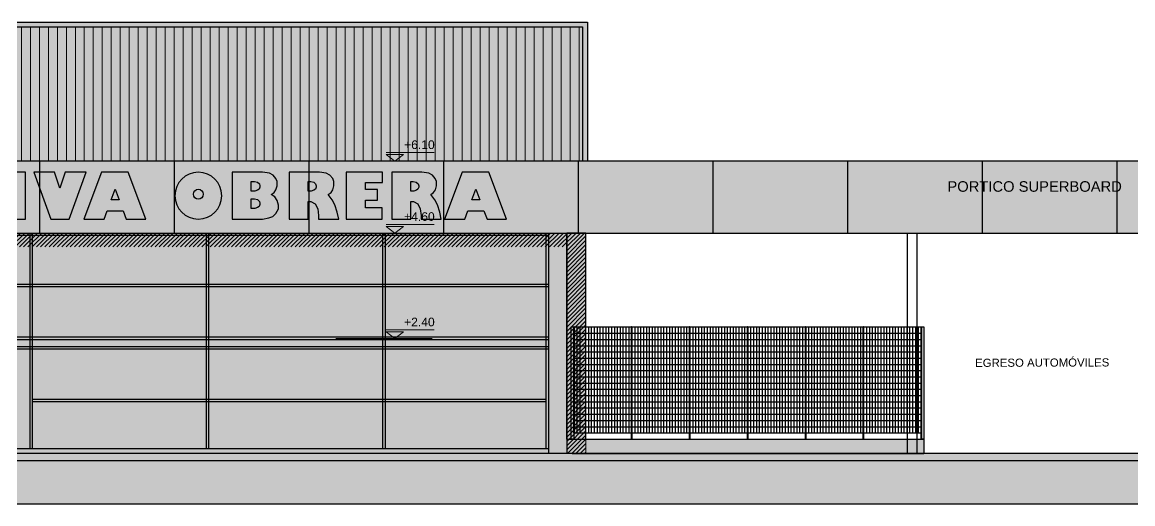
# Model space of a CAD drawing. Header units: inches. Extents: x -309 to 190, y -1585 to -1350.
# Drawn here: x 124.94 to 148.09, y -1441.36 to -1431.31 of the extents above; entities that cross this region are included whole.
import ezdxf

# ---------------------------------------------------------------- set-up
doc = ezdxf.new("R2010")
doc.units = ezdxf.units.IN
doc.header["$MEASUREMENT"] = 0
doc.linetypes.add('HIDDEN', pattern=[0.375, 0.25, -0.125])
doc.layers.get('0').update_dxf_attribs({"color": 9, "linetype": 'CONTINUOUS'})
for name, color, linetype in [('01', 9, 'CONTINUOUS'), ('02', 9, 'CONTINUOUS'), ('03', 9, 'CONTINUOUS'), ('10-TEXTO', 9, 'CONTINUOUS'), ('CARP', 9, 'CONTINUOUS'), ('color gris', 9, 'CONTINUOUS'), ('condensador', 9, 'HIDDEN'), ('esca', 9, 'CONTINUOUS'), ('FMR', 9, 'CONTINUOUS'), ('logo coope 01', 9, 'CONTINUOUS'), ('referencias', 9, 'CONTINUOUS'), ('sombras', 9, 'CONTINUOUS'), ('TEXTOS', 9, 'CONTINUOUS')]:
    doc.layers.add(name, color=color, linetype=linetype)
doc.layers.add('color +', color=9, linetype='CONTINUOUS', lineweight=18)
doc.layers.add('cotas', color=9, linetype='CONTINUOUS', lineweight=15)
doc.styles.add('COTAS', font='arial.ttf')
doc.styles.add('ROMANS', font='arial.ttf')
doc.styles.get("Standard").update_dxf_attribs({"font": 'arial.ttf'})

# ---------------------------------------------------------------- blocks, each defined once
blk = doc.blocks.new('Z$W@#17553')
at = {"layer": 'logo coope 01'}
for points in [[(-0.6867, 1.2194, 0.723628), (-0.3397, 1.1052, -0.612695), (-0.5638, 1.2194, -0.612695), (-0.3397, 1.3336, 0.723628)], [(-0.5431, 1.2194, 1), (-0.3021, 1.2194, 1)], [(0.1389, 1.358), (0.0753, 1.3851), (0.0385, 1.3923), (-0.0052, 1.3943, 1.004148), (-0.0037, 1.0444), (0.0207, 1.0456), (0.0565, 1.0497), (0.0962, 1.0579), (0.1438, 1.073), (0.0784, 1.2042), (0.0588, 1.1991), (0.0277, 1.194), (0.0041, 1.1933), (-0.0163, 1.1991), (-0.0249, 1.2103), (-0.0285, 1.2274), (-0.0285, 1.2411), (-0.0224, 1.2536), (-0.0087, 1.2607), (0.0079, 1.2632), (0.027, 1.2632), (0.0486, 1.2602), (0.0786, 1.25)], [(0.5441, 1.2194, 1), (0.1943, 1.2194, 1)], [(0.961, 1.2194, 1), (0.6112, 1.2194, 1)], [(4.2698, 1.2194, 1), (4.6196, 1.2194, 1)], [(0.3324, 1.2305, -1), (0.406, 1.2305, -1)], [(0.7493, 1.2305, -1), (0.8229, 1.2305, -1)], [(4.4815, 1.2305, -1), (4.4079, 1.2305, -1)]]:
    blk.add_lwpolyline(points, format="xyb", close=True, dxfattribs=at)
for points in [[(1.3312, 1.3755), (1.2734, 1.3943), (1.0477, 1.3943), (1.0477, 1.0444), (1.1907, 1.0444), (1.1907, 1.1757), (1.2108, 1.1757), (1.2411, 1.169), (1.28, 1.1682), (1.3147, 1.1775), (1.3384, 1.1974), (1.3618, 1.2171), (1.3754, 1.2394), (1.3799, 1.2676), (1.3788, 1.2919), (1.3727, 1.3173), (1.3589, 1.3453)], [(1.6964, 1.3943), (1.4255, 1.3943), (1.4255, 1.0444), (1.6938, 1.0444), (1.6938, 1.1316), (1.5685, 1.1316), (1.5685, 1.1877), (1.6592, 1.1877), (1.6592, 1.2665), (1.5685, 1.2665), (1.5685, 1.3206), (1.6964, 1.3206)], [(2.1131, 1.3257), (2.1038, 1.3485), (2.0835, 1.3712), (2.0562, 1.3868), (2.0045, 1.3943), (1.9214, 1.3943), (1.7788, 1.3943), (1.7788, 1.0444), (1.9218, 1.0444), (1.9218, 1.1757), (1.9419, 1.1757), (1.9731, 1.1597), (1.9921, 1.1212), (1.9988, 1.0721), (1.9988, 1.0444), (2.1481, 1.0444), (2.1367, 1.0955), (2.1195, 1.1501), (2.1005, 1.1882), (2.0702, 1.2278), (2.0914, 1.2425), (2.1051, 1.2638), (2.1131, 1.2939)], [(1.9761, 1.3067), (1.98, 1.2924), (1.98, 1.2823), (1.9749, 1.2688), (1.9632, 1.2597), (1.9428, 1.2538), (1.9218, 1.2538), (1.9218, 1.3259), (1.9396, 1.3259), (1.9622, 1.3207)], [(2.5065, 1.3943), (2.3081, 1.3943), (2.177, 1.0444), (2.3274, 1.0444), (2.3504, 1.1076), (2.4693, 1.1076), (2.4927, 1.0444), (2.6371, 1.0444)], [(2.9552, 1.3943), (2.6545, 1.3943), (2.6545, 1.2476), (2.7367, 1.2476), (2.7367, 1.0444), (2.887, 1.0444), (2.887, 1.2476), (2.9552, 1.2476)], [(3.1581, 1.3943), (3.0112, 1.3943), (3.0112, 1.0444), (3.1581, 1.0444)], [(3.6101, 1.3943), (3.4531, 1.3943), (3.4134, 1.2756), (3.3721, 1.3943), (3.2201, 1.3943), (3.3445, 1.0444), (3.4813, 1.0444)], [(3.922, 1.3943), (3.7236, 1.3943), (3.5926, 1.0444), (3.7429, 1.0444), (3.766, 1.1076), (3.8848, 1.1076), (3.9082, 1.0444), (4.0526, 1.0444)], [(5.022, 1.3485), (5.0017, 1.3712), (4.9743, 1.3868), (4.9227, 1.3943), (4.8396, 1.3943), (4.6966, 1.3943), (4.6966, 1.0444), (4.924, 1.0444), (4.9699, 1.0538), (5.0003, 1.0635), (5.0228, 1.086), (5.0428, 1.1218), (5.0428, 1.1479), (5.0331, 1.1831), (5.0155, 1.2117), (4.9884, 1.2278), (5.0096, 1.2425), (5.0233, 1.2638), (5.0313, 1.2939), (5.0313, 1.3257)], [(4.863, 1.3259), (4.8856, 1.3207), (4.8995, 1.3067), (4.9034, 1.2924), (4.9034, 1.2823), (4.8983, 1.2688), (4.8866, 1.2597), (4.8662, 1.2538), (4.8396, 1.2538), (4.8396, 1.3259)], [(5.4553, 1.3257), (5.446, 1.3485), (5.4257, 1.3712), (5.3984, 1.3868), (5.3468, 1.3943), (5.2637, 1.3943), (5.121, 1.3943), (5.121, 1.0444), (5.2641, 1.0444), (5.2641, 1.1757), (5.2842, 1.1757), (5.3153, 1.1597), (5.3344, 1.1212), (5.341, 1.0721), (5.341, 1.0444), (5.4904, 1.0444), (5.4789, 1.0955), (5.4618, 1.1501), (5.4427, 1.1882), (5.4124, 1.2278), (5.4337, 1.2425), (5.4473, 1.2638), (5.4553, 1.2939)], [(5.3223, 1.2924), (5.3223, 1.2823), (5.3172, 1.2688), (5.3055, 1.2597), (5.2851, 1.2538), (5.2641, 1.2538), (5.2641, 1.3259), (5.2819, 1.3259), (5.3044, 1.3207), (5.3184, 1.3067)], [(5.8179, 1.3943), (5.547, 1.3943), (5.547, 1.0444), (5.8154, 1.0444), (5.8154, 1.1296), (5.6901, 1.1296), (5.6901, 1.1857), (5.7807, 1.1857), (5.7807, 1.2645), (5.6901, 1.2645), (5.6901, 1.3187), (5.8179, 1.3187)], [(6.2102, 1.3485), (6.1899, 1.3712), (6.1626, 1.3868), (6.111, 1.3943), (6.0279, 1.3943), (5.8853, 1.3943), (5.8853, 1.0444), (6.0283, 1.0444), (6.0283, 1.1757), (6.0484, 1.1757), (6.0795, 1.1597), (6.0986, 1.1212), (6.1052, 1.0721), (6.1052, 1.0444), (6.2546, 1.0444), (6.2431, 1.0955), (6.226, 1.1501), (6.2069, 1.1882), (6.1766, 1.2278), (6.1979, 1.2425), (6.2115, 1.2638), (6.2195, 1.2939), (6.2195, 1.3257)], [(6.0461, 1.3259), (6.0686, 1.3207), (6.0826, 1.3067), (6.0865, 1.2924), (6.0865, 1.2823), (6.0814, 1.2688), (6.0697, 1.2597), (6.0493, 1.2538), (6.0283, 1.2538), (6.0283, 1.3259)], [(6.6094, 1.3943), (6.411, 1.3943), (6.2799, 1.0444), (6.4303, 1.0444), (6.4534, 1.1076), (6.5722, 1.1076), (6.5956, 1.0444), (6.74, 1.0444)], [(1.2085, 1.3183), (1.2311, 1.3131), (1.2451, 1.2991), (1.2489, 1.2848), (1.2489, 1.2693), (1.2438, 1.2558), (1.2321, 1.2466), (1.2117, 1.2408), (1.1907, 1.2408), (1.1907, 1.3183)], [(2.4396, 1.1878), (2.3798, 1.1878), (2.4095, 1.269)], [(3.8251, 1.269), (3.8551, 1.1878), (3.7953, 1.1878)], [(6.5124, 1.269), (6.5425, 1.1878), (6.4827, 1.1878)], [(4.863, 1.1962), (4.8856, 1.191), (4.8995, 1.177), (4.9034, 1.1627), (4.9034, 1.1526), (4.8983, 1.1391), (4.8866, 1.13), (4.8662, 1.1241), (4.8396, 1.1241), (4.8396, 1.1962)]]:
    blk.add_lwpolyline(points, close=True, dxfattribs=at)

msp = doc.modelspace()

# ---------------------------------------------------------------- hatches: boundary and pattern name
at = {"layer": 'color +'}
h = msp.add_hatch(dxfattribs=at)
h.set_pattern_fill('LINE', color=256, scale=1.5, angle=450)
h.set_pattern_definition([(90, (1575.23935, -1092.44388), (-0.1875, 4e-16), [])])
h.paths.add_polyline_path([(136.624, -1431.407), (108.714, -1431.407), (108.714, -1434.207), (136.624, -1434.207)])
at = {"layer": 'color gris', "linetype": 'Continuous'}
h = msp.add_hatch(color=256, dxfattribs=at)
h.dxf.hatch_style = 1
h.paths.add_polyline_path([(136.294, -1440.007), (136.294, -1440.307), (143.739, -1440.307), (143.739, -1440.007)])
at = {"layer": 'color gris'}
msp.add_hatch(color=256, dxfattribs=at).paths.add_polyline_path([(170.804, -1440.307), (166.564, -1440.307), (164.604, -1440.307), (148.554, -1440.307), (70.824, -1440.307), (70.824, -1441.357), (170.804, -1441.357)])
at = {"layer": 'esca'}
h = msp.add_hatch(color=256, dxfattribs=at)
h.dxf.hatch_style = 1
h.paths.add_polyline_path([(136.724, -1431.307), (108.614, -1431.307), (108.614, -1434.207), (136.724, -1434.207)])
h = msp.add_hatch(color=256, dxfattribs=at)
h.dxf.hatch_style = 1
h.paths.add_polyline_path([(134.4, -1434.788), (134.485, -1435.015), (134.317, -1435.015)], flags=16)
h.paths.add_polyline_path([(134.672, -1434.437), (134.117, -1434.437), (133.75, -1435.416), (134.171, -1435.416), (134.235, -1435.239), (134.568, -1435.239), (134.633, -1435.416), (135.037, -1435.416)])
h.paths.add_polyline_path([(133.096, -1434.629), (133.159, -1434.643), (133.198, -1434.682), (133.209, -1434.722), (133.209, -1434.75), (133.195, -1434.788), (133.162, -1434.814), (133.105, -1434.83), (133.046, -1434.83), (133.046, -1434.629)], flags=16)
h.paths.add_polyline_path([(133.555, -1434.565), (133.498, -1434.502), (133.422, -1434.458), (133.277, -1434.437), (133.045, -1434.437), (132.646, -1434.437), (132.646, -1435.416), (133.046, -1435.416), (133.046, -1435.049), (133.102, -1435.049), (133.189, -1435.093), (133.243, -1435.201), (133.261, -1435.338), (133.261, -1435.416), (133.679, -1435.416), (133.647, -1435.273), (133.599, -1435.12), (133.546, -1435.014), (133.461, -1434.903), (133.52, -1434.862), (133.559, -1434.802), (133.581, -1434.718), (133.581, -1434.629)])
h.paths.add_polyline_path([(132.458, -1434.437), (131.7, -1434.437), (131.7, -1435.416), (132.451, -1435.416), (132.451, -1435.178), (132.1, -1435.178), (132.1, -1435.021), (132.354, -1435.021), (132.354, -1434.8), (132.1, -1434.8), (132.1, -1434.649), (132.458, -1434.649)])
h.paths.add_polyline_path([(131.071, -1434.722), (131.071, -1434.75), (131.057, -1434.788), (131.024, -1434.814), (130.967, -1434.83), (130.908, -1434.83), (130.908, -1434.629), (130.958, -1434.629), (131.021, -1434.643), (131.06, -1434.682)], flags=16)
h.paths.add_polyline_path([(131.443, -1434.629), (131.417, -1434.565), (131.36, -1434.502), (131.284, -1434.458), (131.14, -1434.437), (130.907, -1434.437), (130.508, -1434.437), (130.508, -1435.416), (130.908, -1435.416), (130.908, -1435.049), (130.964, -1435.049), (131.052, -1435.093), (131.105, -1435.201), (131.123, -1435.338), (131.123, -1435.416), (131.541, -1435.416), (131.509, -1435.273), (131.461, -1435.12), (131.408, -1435.014), (131.323, -1434.903), (131.383, -1434.862), (131.421, -1434.802), (131.443, -1434.718)])
h.paths.add_polyline_path([(129.786, -1434.991), (129.849, -1435.006), (129.888, -1435.045), (129.899, -1435.085), (129.899, -1435.113), (129.885, -1435.151), (129.852, -1435.177), (129.795, -1435.193), (129.721, -1435.193), (129.721, -1434.991)], flags=16)
h.paths.add_polyline_path([(129.786, -1434.629), (129.849, -1434.643), (129.888, -1434.682), (129.899, -1434.722), (129.899, -1434.75), (129.885, -1434.788), (129.852, -1434.814), (129.795, -1434.83), (129.721, -1434.83), (129.721, -1434.629)], flags=16)
h.paths.add_polyline_path([(130.231, -1434.565), (130.174, -1434.502), (130.098, -1434.458), (129.953, -1434.437), (129.721, -1434.437), (129.321, -1434.437), (129.321, -1435.416), (129.957, -1435.416), (130.085, -1435.39), (130.17, -1435.363), (130.233, -1435.3), (130.289, -1435.199), (130.289, -1435.126), (130.262, -1435.028), (130.213, -1434.948), (130.137, -1434.903), (130.196, -1434.862), (130.235, -1434.802), (130.257, -1434.718), (130.257, -1434.629)])
h.paths.add_polyline_path([(126.883, -1434.788), (126.967, -1435.015), (126.8, -1435.015)], flags=16)
h.paths.add_polyline_path([(127.154, -1434.437), (126.599, -1434.437), (126.232, -1435.416), (126.653, -1435.416), (126.717, -1435.239), (127.05, -1435.239), (127.115, -1435.416), (127.519, -1435.416)])
h.paths.add_polyline_path([(126.281, -1434.437), (125.842, -1434.437), (125.731, -1434.769), (125.616, -1434.437), (125.19, -1434.437), (125.538, -1435.416), (125.921, -1435.416)])
h.paths.add_polyline_path([(125.017, -1434.437), (124.606, -1434.437), (124.606, -1435.416), (125.017, -1435.416)])
h.paths.add_polyline_path([(124.449, -1434.437), (123.608, -1434.437), (123.608, -1434.847), (123.838, -1434.847), (123.838, -1435.416), (124.259, -1435.416), (124.259, -1434.847), (124.449, -1434.847)])
h.paths.add_polyline_path([(123.007, -1435.015), (122.84, -1435.015), (122.923, -1434.788)], flags=16)
h.paths.add_polyline_path([(123.194, -1434.437), (122.639, -1434.437), (122.273, -1435.416), (122.693, -1435.416), (122.758, -1435.239), (123.09, -1435.239), (123.156, -1435.416), (123.559, -1435.416)])
h.paths.add_polyline_path([(121.711, -1434.682), (121.721, -1434.722), (121.721, -1434.75), (121.707, -1434.788), (121.674, -1434.814), (121.617, -1434.83), (121.559, -1434.83), (121.559, -1434.629), (121.608, -1434.629), (121.672, -1434.643)], flags=16)
h.paths.add_polyline_path([(122.094, -1434.629), (122.068, -1434.565), (122.011, -1434.502), (121.934, -1434.458), (121.79, -1434.437), (121.557, -1434.437), (121.158, -1434.437), (121.158, -1435.416), (121.559, -1435.416), (121.559, -1435.049), (121.615, -1435.049), (121.702, -1435.093), (121.755, -1435.201), (121.774, -1435.338), (121.774, -1435.416), (122.192, -1435.416), (122.16, -1435.273), (122.112, -1435.12), (122.058, -1435.014), (121.974, -1434.903), (122.033, -1434.862), (122.071, -1434.802), (122.094, -1434.718)])
h.paths.add_polyline_path([(120.928, -1434.437), (120.17, -1434.437), (120.17, -1435.416), (120.921, -1435.416), (120.921, -1435.172), (120.57, -1435.172), (120.57, -1435.015), (120.824, -1435.015), (120.824, -1434.795), (120.57, -1434.795), (120.57, -1434.643), (120.928, -1434.643)])
h.paths.add_polyline_path([(119.563, -1434.65), (119.626, -1434.664), (119.665, -1434.703), (119.676, -1434.744), (119.676, -1434.787), (119.662, -1434.825), (119.629, -1434.85), (119.572, -1434.867), (119.513, -1434.867), (119.513, -1434.65)], flags=16)
h.paths.add_polyline_path([(119.906, -1434.49), (119.745, -1434.437), (119.113, -1434.437), (119.113, -1435.416), (119.513, -1435.416), (119.513, -1435.049), (119.57, -1435.049), (119.654, -1435.068), (119.763, -1435.07), (119.86, -1435.044), (119.926, -1434.988), (119.992, -1434.933), (120.03, -1434.87), (120.043, -1434.792), (120.04, -1434.724), (120.022, -1434.653), (119.984, -1434.574)])
edge = h.paths.add_edge_path(flags=16)
edge.add_arc((118.381, -1434.895), 0.103, 0, 180, ccw=False)
edge.add_arc((118.381, -1434.895), 0.103, -180, 0, ccw=False)
edge = h.paths.add_edge_path()
edge.add_arc((118.381, -1434.927), 0.489, 0, 180)
edge.add_arc((118.381, -1434.927), 0.489, 180, 360)
edge = h.paths.add_edge_path(flags=16)
edge.add_arc((117.215, -1434.895), 0.103, 0, 180, ccw=False)
edge.add_arc((117.215, -1434.895), 0.103, -180, 0, ccw=False)
edge = h.paths.add_edge_path()
edge.add_arc((117.215, -1434.927), 0.489, 0, 180)
edge.add_arc((117.215, -1434.927), 0.489, 180, 360)
edge = h.paths.add_edge_path(flags=16)
edge.add_arc((128.616, -1434.895), 0.103, -180, 0, ccw=False)
edge.add_arc((128.616, -1434.895), 0.103, 0, 180, ccw=False)
edge = h.paths.add_edge_path()
edge.add_arc((128.616, -1434.927), 0.489, 180, 360)
edge.add_arc((128.616, -1434.927), 0.489, 0, 180)
edge = h.paths.add_edge_path()
edge.add_line((116.571, -1434.539), (116.393, -1434.463))
edge.add_line((116.393, -1434.463), (116.29, -1434.443))
edge.add_line((116.29, -1434.443), (116.168, -1434.437))
edge.add_arc((116.168, -1434.927), 0.489, 90, 270.4743)
edge.add_line((116.172, -1435.416), (116.241, -1435.413))
edge.add_line((116.241, -1435.413), (116.341, -1435.401))
edge.add_line((116.341, -1435.401), (116.452, -1435.378))
edge.add_line((116.452, -1435.378), (116.585, -1435.336))
edge.add_line((116.585, -1435.336), (116.402, -1434.969))
edge.add_line((116.402, -1434.969), (116.347, -1434.983))
edge.add_line((116.347, -1434.983), (116.26, -1434.997))
edge.add_line((116.26, -1434.997), (116.194, -1435))
edge.add_line((116.194, -1435), (116.137, -1434.983))
edge.add_line((116.137, -1434.983), (116.113, -1434.952))
edge.add_line((116.113, -1434.952), (116.103, -1434.904))
edge.add_line((116.103, -1434.904), (116.103, -1434.866))
edge.add_line((116.103, -1434.866), (116.12, -1434.831))
edge.add_line((116.12, -1434.831), (116.158, -1434.811))
edge.add_line((116.158, -1434.811), (116.205, -1434.804))
edge.add_line((116.205, -1434.804), (116.258, -1434.804))
edge.add_line((116.258, -1434.804), (116.319, -1434.812))
edge.add_line((116.319, -1434.812), (116.402, -1434.841))
edge.add_line((116.402, -1434.841), (116.571, -1434.539))
h = msp.add_hatch(color=256, dxfattribs=at)
h.dxf.hatch_style = 1
h.set_gradient(color1=(91, 91, 91), color2=(214, 214, 214), tint=1)
h.paths.add_polyline_path([(136.294, -1440.307), (114.079, -1440.307), (114.079, -1435.707), (136.294, -1435.707)])
h = msp.add_hatch(color=256, dxfattribs=at)
h.dxf.hatch_style = 1
h.paths.add_polyline_path([(136.294, -1440.007), (136.694, -1440.007), (136.694, -1435.707), (136.294, -1435.707)])
at = {"layer": 'referencias', "linetype": 'Continuous', "lineweight": 5}
h = msp.add_hatch(color=256, dxfattribs=at)
h.dxf.hatch_style = 1
h.paths.add_polyline_path([(166.564, -1434.207), (108.184, -1434.207), (108.184, -1440.307), (114.079, -1440.307), (114.079, -1435.707), (164.593, -1435.707), (164.593, -1440.307), (166.564, -1440.307)])
at = {"layer": 'sombras'}
h = msp.add_hatch(dxfattribs=at)
h.set_pattern_fill('LINE', color=256, scale=0.5, angle=45)
h.set_pattern_definition([(45, (89.483313, 15.46919), (-0.0441941738, 0.0441941738), [])])
h.paths.add_polyline_path([(136.694, -1435.707), (114.129, -1435.707), (114.079, -1435.707), (114.079, -1440.307), (114.379, -1440.307), (114.379, -1435.997), (136.294, -1435.997), (136.294, -1440.307), (136.694, -1440.307)])

# ---------------------------------------------------------------- linework, layer by layer
at = {"linetype": 'Continuous'}
for p, q in [((136.294, -1440.007), (136.294, -1435.707)), ((136.294, -1437.667), (136.294, -1439.877)), ((136.44, -1439.877), (136.44, -1437.667)), ((136.447, -1437.667), (137.654, -1437.667)), ((136.447, -1437.667), (136.447, -1439.877)), ((136.447, -1439.877), (136.447, -1437.667)), ((136.507, -1437.667), (136.507, -1439.877)), ((136.567, -1437.667), (136.567, -1439.877)), ((136.747, -1437.667), (136.747, -1439.877)), ((136.807, -1437.667), (136.807, -1439.877)), ((136.867, -1437.667), (136.867, -1439.877)), ((136.927, -1437.667), (136.927, -1439.877)), ((136.987, -1437.667), (136.987, -1439.877)), ((137.047, -1437.667), (137.047, -1439.877)), ((137.107, -1437.667), (137.107, -1439.877)), ((137.167, -1437.667), (137.167, -1439.877)), ((137.227, -1437.667), (137.227, -1439.877)), ((137.287, -1437.667), (137.287, -1439.877)), ((137.347, -1437.667), (137.347, -1439.877)), ((137.407, -1437.667), (137.407, -1439.877)), ((137.467, -1437.667), (137.467, -1439.877)), ((137.527, -1437.667), (137.527, -1439.877)), ((137.587, -1437.667), (137.587, -1439.877)), ((137.647, -1437.667), (137.647, -1439.877)), ((137.647, -1437.667), (137.647, -1439.877)), ((137.647, -1439.877), (137.647, -1437.667)), ((137.654, -1437.667), (137.654, -1439.877)), ((137.654, -1437.667), (138.861, -1437.667)), ((137.654, -1437.667), (137.654, -1439.877)), ((137.654, -1439.877), (137.654, -1437.667)), ((137.714, -1437.667), (137.714, -1439.877)), ((137.774, -1437.667), (137.774, -1439.877)), ((137.834, -1437.667), (137.834, -1439.877)), ((137.894, -1437.667), (137.894, -1439.877)), ((137.954, -1437.667), (137.954, -1439.877)), ((138.014, -1437.667), (138.014, -1439.877)), ((138.074, -1437.667), (138.074, -1439.877)), ((138.134, -1437.667), (138.134, -1439.877)), ((138.194, -1437.667), (138.194, -1439.877)), ((138.254, -1437.667), (138.254, -1439.877)), ((138.314, -1437.667), (138.314, -1439.877)), ((138.374, -1437.667), (138.374, -1439.877)), ((138.434, -1437.667), (138.434, -1439.877)), ((138.494, -1437.667), (138.494, -1439.877)), ((138.554, -1437.667), (138.554, -1439.877)), ((138.614, -1437.667), (138.614, -1439.877)), ((138.674, -1437.667), (138.674, -1439.877)), ((138.734, -1437.667), (138.734, -1439.877)), ((138.794, -1437.667), (138.794, -1439.877)), ((138.854, -1437.667), (138.854, -1439.877)), ((138.854, -1437.667), (138.854, -1439.877)), ((138.854, -1439.877), (138.854, -1437.667)), ((138.861, -1437.667), (138.861, -1439.877)), ((138.861, -1437.667), (140.068, -1437.667)), ((138.861, -1437.667), (138.861, -1439.877)), ((138.861, -1439.877), (138.861, -1437.667)), ((138.921, -1437.667), (138.921, -1439.877)), ((138.981, -1437.667), (138.981, -1439.877)), ((139.041, -1437.667), (139.041, -1439.877)), ((139.101, -1437.667), (139.101, -1439.877)), ((139.161, -1437.667), (139.161, -1439.877)), ((139.221, -1437.667), (139.221, -1439.877)), ((139.281, -1437.667), (139.281, -1439.877)), ((139.341, -1437.667), (139.341, -1439.877)), ((139.401, -1437.667), (139.401, -1439.877)), ((139.461, -1437.667), (139.461, -1439.877)), ((139.521, -1437.667), (139.521, -1439.877)), ((139.581, -1437.667), (139.581, -1439.877)), ((139.641, -1437.667), (139.641, -1439.877)), ((139.701, -1437.667), (139.701, -1439.877)), ((139.761, -1437.667), (139.761, -1439.877)), ((139.821, -1437.667), (139.821, -1439.877)), ((139.881, -1437.667), (139.881, -1439.877)), ((139.941, -1437.667), (139.941, -1439.877)), ((140.001, -1437.667), (140.001, -1439.877)), ((140.061, -1437.667), (140.061, -1439.877)), ((140.061, -1437.667), (140.061, -1439.877)), ((140.061, -1439.877), (140.061, -1437.667)), ((140.068, -1437.667), (140.068, -1439.877)), ((140.068, -1437.667), (141.275, -1437.667)), ((140.068, -1437.667), (140.068, -1439.877)), ((140.068, -1439.877), (140.068, -1437.667)), ((140.128, -1437.667), (140.128, -1439.877)), ((140.188, -1437.667), (140.188, -1439.877)), ((140.248, -1437.667), (140.248, -1439.877)), ((140.308, -1437.667), (140.308, -1439.877)), ((140.368, -1437.667), (140.368, -1439.877)), ((140.428, -1437.667), (140.428, -1439.877)), ((140.488, -1437.667), (140.488, -1439.877)), ((140.548, -1437.667), (140.548, -1439.877)), ((140.608, -1437.667), (140.608, -1439.877)), ((140.668, -1437.667), (140.668, -1439.877)), ((140.728, -1437.667), (140.728, -1439.877)), ((140.788, -1437.667), (140.788, -1439.877)), ((140.848, -1437.667), (140.848, -1439.877)), ((140.908, -1437.667), (140.908, -1439.877)), ((140.968, -1437.667), (140.968, -1439.877)), ((141.028, -1437.667), (141.028, -1439.877)), ((141.088, -1437.667), (141.088, -1439.877)), ((141.148, -1437.667), (141.148, -1439.877)), ((141.208, -1437.667), (141.208, -1439.877)), ((141.268, -1437.667), (141.268, -1439.877)), ((141.268, -1437.667), (141.268, -1439.877)), ((141.268, -1439.877), (141.268, -1437.667)), ((141.275, -1437.667), (141.275, -1439.877)), ((141.275, -1437.667), (142.482, -1437.667)), ((141.275, -1437.667), (141.275, -1439.877)), ((141.275, -1439.877), (141.275, -1437.667)), ((141.335, -1437.667), (141.335, -1439.877)), ((141.395, -1437.667), (141.395, -1439.877)), ((141.455, -1437.667), (141.455, -1439.877)), ((141.515, -1437.667), (141.515, -1439.877)), ((141.575, -1437.667), (141.575, -1439.877)), ((141.635, -1437.667), (141.635, -1439.877)), ((141.695, -1437.667), (141.695, -1439.877)), ((141.755, -1437.667), (141.755, -1439.877)), ((141.815, -1437.667), (141.815, -1439.877)), ((141.875, -1437.667), (141.875, -1439.877)), ((141.935, -1437.667), (141.935, -1439.877)), ((141.995, -1437.667), (141.995, -1439.877)), ((142.055, -1437.667), (142.055, -1439.877)), ((142.115, -1437.667), (142.115, -1439.877)), ((142.175, -1437.667), (142.175, -1439.877)), ((142.235, -1437.667), (142.235, -1439.877)), ((142.295, -1437.667), (142.295, -1439.877)), ((142.355, -1437.667), (142.355, -1439.877)), ((142.415, -1437.667), (142.415, -1439.877)), ((142.475, -1437.667), (142.475, -1439.877)), ((142.475, -1437.667), (142.475, -1439.877)), ((142.475, -1439.877), (142.475, -1437.667)), ((142.482, -1437.667), (142.482, -1439.877)), ((142.482, -1437.667), (143.689, -1437.667)), ((142.482, -1437.667), (142.482, -1439.877)), ((142.482, -1439.877), (142.482, -1437.667)), ((142.542, -1437.667), (142.542, -1439.877)), ((142.602, -1437.667), (142.602, -1439.877)), ((142.662, -1437.667), (142.662, -1439.877)), ((142.722, -1437.667), (142.722, -1439.877)), ((142.782, -1437.667), (142.782, -1439.877)), ((142.842, -1437.667), (142.842, -1439.877)), ((142.902, -1437.667), (142.902, -1439.877)), ((142.962, -1437.667), (142.962, -1439.877)), ((143.022, -1437.667), (143.022, -1439.877)), ((143.082, -1437.667), (143.082, -1439.877)), ((143.142, -1437.667), (143.142, -1439.877)), ((143.202, -1437.667), (143.202, -1439.877)), ((143.262, -1437.667), (143.262, -1439.877)), ((143.322, -1437.667), (143.322, -1439.877)), ((143.382, -1437.667), (143.382, -1439.877)), ((143.442, -1437.667), (143.442, -1439.877)), ((143.502, -1437.667), (143.502, -1439.877)), ((143.562, -1437.667), (143.562, -1439.877)), ((143.622, -1437.667), (143.622, -1439.877)), ((136.447, -1437.797), (137.647, -1437.797)), ((136.447, -1437.927), (137.647, -1437.927)), ((137.654, -1437.797), (138.854, -1437.797)), ((137.654, -1437.927), (138.854, -1437.927)), ((138.861, -1437.797), (140.061, -1437.797)), ((138.861, -1437.927), (140.061, -1437.927)), ((140.068, -1437.797), (141.268, -1437.797)), ((140.068, -1437.927), (141.268, -1437.927)), ((141.275, -1437.797), (142.475, -1437.797)), ((141.275, -1437.927), (142.475, -1437.927)), ((142.482, -1437.797), (143.682, -1437.797)), ((142.482, -1437.927), (143.682, -1437.927)), ((136.447, -1438.057), (137.647, -1438.057)), ((136.447, -1438.187), (137.647, -1438.187)), ((137.654, -1438.057), (138.854, -1438.057)), ((137.654, -1438.187), (138.854, -1438.187)), ((138.861, -1438.057), (140.061, -1438.057)), ((138.861, -1438.187), (140.061, -1438.187)), ((140.068, -1438.057), (141.268, -1438.057)), ((140.068, -1438.187), (141.268, -1438.187)), ((141.275, -1438.057), (142.475, -1438.057)), ((141.275, -1438.187), (142.475, -1438.187)), ((142.482, -1438.057), (143.682, -1438.057)), ((142.482, -1438.187), (143.682, -1438.187)), ((136.447, -1438.317), (137.647, -1438.317)), ((137.654, -1438.317), (138.854, -1438.317)), ((138.861, -1438.317), (140.061, -1438.317)), ((140.068, -1438.317), (141.268, -1438.317)), ((141.275, -1438.317), (142.475, -1438.317)), ((142.482, -1438.317), (143.682, -1438.317)), ((136.447, -1438.447), (137.647, -1438.447)), ((136.447, -1438.577), (137.647, -1438.577)), ((137.654, -1438.447), (138.854, -1438.447)), ((137.654, -1438.577), (138.854, -1438.577)), ((138.861, -1438.447), (140.061, -1438.447)), ((138.861, -1438.577), (140.061, -1438.577)), ((140.068, -1438.447), (141.268, -1438.447)), ((140.068, -1438.577), (141.268, -1438.577)), ((141.275, -1438.447), (142.475, -1438.447)), ((141.275, -1438.577), (142.475, -1438.577)), ((142.482, -1438.447), (143.682, -1438.447)), ((142.482, -1438.577), (143.682, -1438.577)), ((136.447, -1438.707), (137.647, -1438.707)), ((136.447, -1438.837), (137.647, -1438.837)), ((137.654, -1438.707), (138.854, -1438.707)), ((137.654, -1438.837), (138.854, -1438.837)), ((138.861, -1438.707), (140.061, -1438.707)), ((138.861, -1438.837), (140.061, -1438.837)), ((140.068, -1438.707), (141.268, -1438.707)), ((140.068, -1438.837), (141.268, -1438.837)), ((141.275, -1438.707), (142.475, -1438.707)), ((141.275, -1438.837), (142.475, -1438.837)), ((142.482, -1438.707), (143.682, -1438.707)), ((142.482, -1438.837), (143.682, -1438.837)), ((136.447, -1438.967), (137.647, -1438.967)), ((136.447, -1439.097), (137.647, -1439.097)), ((137.654, -1438.967), (138.854, -1438.967)), ((137.654, -1439.097), (138.854, -1439.097)), ((138.861, -1438.967), (140.061, -1438.967)), ((138.861, -1439.097), (140.061, -1439.097)), ((140.068, -1438.967), (141.268, -1438.967)), ((140.068, -1439.097), (141.268, -1439.097)), ((141.275, -1438.967), (142.475, -1438.967)), ((141.275, -1439.097), (142.475, -1439.097)), ((142.482, -1438.967), (143.682, -1438.967)), ((142.482, -1439.097), (143.682, -1439.097)), ((135.868, -1440.207), (135.868, -1439.232)), ((136.447, -1439.227), (137.647, -1439.227)), ((136.447, -1439.357), (137.647, -1439.357)), ((137.654, -1439.227), (138.854, -1439.227)), ((137.654, -1439.357), (138.854, -1439.357)), ((138.861, -1439.227), (140.061, -1439.227)), ((138.861, -1439.357), (140.061, -1439.357)), ((140.068, -1439.227), (141.268, -1439.227)), ((140.068, -1439.357), (141.268, -1439.357)), ((141.275, -1439.227), (142.475, -1439.227)), ((141.275, -1439.357), (142.475, -1439.357)), ((142.482, -1439.227), (143.682, -1439.227)), ((142.482, -1439.357), (143.682, -1439.357)), ((136.447, -1439.487), (137.647, -1439.487)), ((137.654, -1439.487), (138.854, -1439.487)), ((138.861, -1439.487), (140.061, -1439.487)), ((140.068, -1439.487), (141.268, -1439.487)), ((141.275, -1439.487), (142.475, -1439.487)), ((142.482, -1439.487), (143.682, -1439.487)), ((136.447, -1439.617), (137.647, -1439.617)), ((136.447, -1439.747), (137.647, -1439.747)), ((137.654, -1439.617), (138.854, -1439.617)), ((137.654, -1439.747), (138.854, -1439.747)), ((138.861, -1439.617), (140.061, -1439.617)), ((138.861, -1439.747), (140.061, -1439.747)), ((140.068, -1439.617), (141.268, -1439.617)), ((140.068, -1439.747), (141.268, -1439.747)), ((141.275, -1439.617), (142.475, -1439.617)), ((141.275, -1439.747), (142.475, -1439.747)), ((142.482, -1439.617), (143.682, -1439.617)), ((142.482, -1439.747), (143.682, -1439.747)), ((136.294, -1440.007), (136.294, -1440.307)), ((136.405, -1440.007), (143.739, -1440.007)), ((136.447, -1439.877), (137.654, -1439.877)), ((137.654, -1439.877), (138.861, -1439.877)), ((138.861, -1439.877), (140.068, -1439.877)), ((140.068, -1439.877), (141.275, -1439.877)), ((141.275, -1439.877), (142.482, -1439.877)), ((142.482, -1439.877), (143.689, -1439.877)), ((143.739, -1440.007), (143.739, -1440.307)), ((136.405, -1440.307), (143.739, -1440.307))]:
    msp.add_line(p, q, dxfattribs=at)
for points in [[(143.393, -1435.707), (143.393, -1440.307)], [(143.593, -1435.707), (143.593, -1440.307)], [(174.804, -1440.557), (174.804, -1440.457), (170.804, -1440.457), (170.804, -1440.307), (70.824, -1440.307), (70.824, -1440.457), (66.804, -1440.457), (66.804, -1440.557)], [(58.804, -1440.557), (58.804, -1441.357), (174.804, -1441.357), (179.308, -1441.357)]]:
    msp.add_lwpolyline(points)
for points in [[(136.39, -1437.667), (136.44, -1437.667), (136.44, -1440.007), (136.39, -1440.007)], [(136.447, -1437.667), (136.44, -1437.667), (136.44, -1440.007), (136.447, -1440.007)], [(137.647, -1437.667), (137.654, -1437.667), (137.654, -1440.007), (137.647, -1440.007)], [(137.654, -1437.667), (137.647, -1437.667), (137.647, -1440.007), (137.654, -1440.007)], [(138.854, -1437.667), (138.861, -1437.667), (138.861, -1440.007), (138.854, -1440.007)], [(138.861, -1437.667), (138.854, -1437.667), (138.854, -1440.007), (138.861, -1440.007)], [(140.061, -1437.667), (140.068, -1437.667), (140.068, -1440.007), (140.061, -1440.007)], [(140.068, -1437.667), (140.061, -1437.667), (140.061, -1440.007), (140.068, -1440.007)], [(141.268, -1437.667), (141.275, -1437.667), (141.275, -1440.007), (141.268, -1440.007)], [(141.275, -1437.667), (141.268, -1437.667), (141.268, -1440.007), (141.275, -1440.007)], [(142.475, -1437.667), (142.482, -1437.667), (142.482, -1440.007), (142.475, -1440.007)], [(142.482, -1437.667), (142.475, -1437.667), (142.475, -1440.007), (142.482, -1440.007)], [(143.682, -1437.667), (143.689, -1437.667), (143.689, -1440.007), (143.682, -1440.007)], [(143.689, -1437.667), (143.739, -1437.667), (143.739, -1440.007), (143.689, -1440.007)]]:
    msp.add_lwpolyline(points, close=True, dxfattribs=at)
at = {"layer": '01', "linetype": 'Continuous'}
for p, q in [((143.682, -1437.667), (143.682, -1439.877)), ((143.682, -1437.667), (143.682, -1439.877)), ((143.689, -1437.667), (143.689, -1439.877))]:
    msp.add_line(p, q, dxfattribs=at)
at = {"layer": '02'}
for points in [[(108.614, -1431.307), (136.724, -1431.307), (136.724, -1434.207), (108.614, -1434.207)], [(108.714, -1431.407), (136.624, -1431.407), (136.624, -1434.207), (108.714, -1434.207)]]:
    msp.add_lwpolyline(points, close=True, dxfattribs=at)
at = {"layer": '03', "ltscale": 0.5}
msp.add_lwpolyline([(166.564, -1434.207), (108.184, -1434.207), (108.184, -1440.307), (114.079, -1440.307), (114.079, -1435.707), (164.593, -1435.707), (164.593, -1440.307), (166.564, -1440.307)], close=True, dxfattribs=at)
at = {"layer": 'CARP'}
for p, q in [((125.11, -1440.207), (125.11, -1435.707)), ((125.16, -1440.207), (125.16, -1435.707)), ((128.787, -1440.207), (128.787, -1435.707)), ((128.837, -1440.207), (128.837, -1435.707)), ((132.464, -1440.207), (132.464, -1435.707)), ((132.514, -1440.207), (132.514, -1435.707)), ((135.868, -1440.207), (135.868, -1435.707)), ((135.918, -1440.307), (135.918, -1435.707))]:
    msp.add_line(p, q, dxfattribs=at)
for points in [[(135.918, -1435.757), (114.079, -1435.757)], [(135.918, -1436.782), (114.079, -1436.782)], [(135.918, -1436.832), (114.079, -1436.832)], [(135.918, -1437.882), (114.129, -1437.882)], [(135.918, -1437.932), (114.129, -1437.932)], [(135.918, -1438.082), (114.079, -1438.082)], [(135.918, -1438.132), (114.079, -1438.132)], [(135.868, -1439.182), (125.16, -1439.182)], [(135.868, -1439.232), (125.16, -1439.232)], [(135.918, -1440.207), (123.983, -1440.207)]]:
    msp.add_lwpolyline(points, dxfattribs=at)
msp.add_lwpolyline([(136.294, -1440.007), (136.694, -1440.007), (136.694, -1435.707), (136.294, -1435.707)], close=True, dxfattribs=at)
at = {"layer": 'condensador', "linetype": 'ByBlock'}
msp.add_line((136.294, -1435.707), (136.294, -1440.307), dxfattribs=at)
msp.add_line((136.294, -1435.707), (136.294, -1440.307), dxfattribs=at)
msp.add_lwpolyline([(170.804, -1440.457), (70.824, -1440.457)], dxfattribs=at)
at = {"layer": 'cotas'}
for points in [[(133.534, -1434.027), (132.533, -1434.027)], [(133.534, -1435.527), (132.533, -1435.527)], [(133.534, -1437.727), (132.533, -1437.727)], [(131.479, -1437.907), (133.49, -1437.907)]]:
    msp.add_lwpolyline(points, dxfattribs=at)
for points in [[(132.713, -1434.207), (132.893, -1434.069), (132.533, -1434.069), (132.713, -1434.207)], [(132.713, -1435.707), (132.893, -1435.569), (132.533, -1435.569), (132.713, -1435.707)], [(132.713, -1437.907), (132.893, -1437.769), (132.533, -1437.769), (132.713, -1437.907)]]:
    msp.add_lwpolyline(points, close=True, dxfattribs=at)
at = {"layer": 'esca'}
for p, q in [((125.307, -1434.207), (125.307, -1435.707)), ((128.114, -1434.207), (128.114, -1435.707)), ((130.921, -1434.207), (130.921, -1435.707)), ((133.728, -1434.207), (133.728, -1435.707)), ((136.535, -1434.207), (136.535, -1435.707)), ((139.342, -1434.207), (139.342, -1435.707)), ((142.149, -1434.207), (142.149, -1435.707)), ((144.955, -1434.207), (144.955, -1435.707)), ((147.762, -1434.207), (147.762, -1435.707))]:
    msp.add_line(p, q, dxfattribs=at)
at = {"layer": 'FMR', "ltscale": 0.5}
for p, q in [((114.129, -1435.707), (131.429, -1435.707)), ((131.429, -1435.707), (164.593, -1435.707))]:
    msp.add_line(p, q, dxfattribs=at)
at = {"layer": 'referencias', "linetype": 'Continuous', "lineweight": 5}
msp.add_line((136.694, -1435.707), (136.694, -1440.307), dxfattribs=at)

# ---------------------------------------------------------------- block references
at = {"layer": 'esca', "xscale": 2.797403878827116, "yscale": 2.797403878827116, "zscale": 2.797403878827116}
msp.add_blockref('Z$W@#17553', (116.182, -1438.338), dxfattribs=at)

# ---------------------------------------------------------------- texts
at = {"layer": '10-TEXTO', "insert": (141.148, -1438.342), "char_height": 0.17, "width": 10.08424, "attachment_point": 1, "rotation": 0.191, "style": 'ROMANS'}
msp.add_mtext('\\pi3.6589,t4.3389;EGRESO AUTOMÓVILES', dxfattribs=at)
at = {"layer": 'cotas', "char_height": 0.18, "attachment_point": 5, "style": 'COTAS'}
for s, insert in [('\\A1;+6.10', (133.224, -1433.864)), ('\\A1;+4.60', (133.224, -1435.364)), ('\\A1;+2.40', (133.224, -1437.564))]:
    msp.add_mtext(s, dxfattribs=dict(at, insert=insert))
at = {"layer": 'TEXTOS', "insert": (144.229, -1434.625), "char_height": 0.22, "attachment_point": 1, "line_spacing_factor": 0.843168}
msp.add_mtext('PORTICO SUPERBOARD', dxfattribs=at)

doc.saveas('drawing.dxf')
